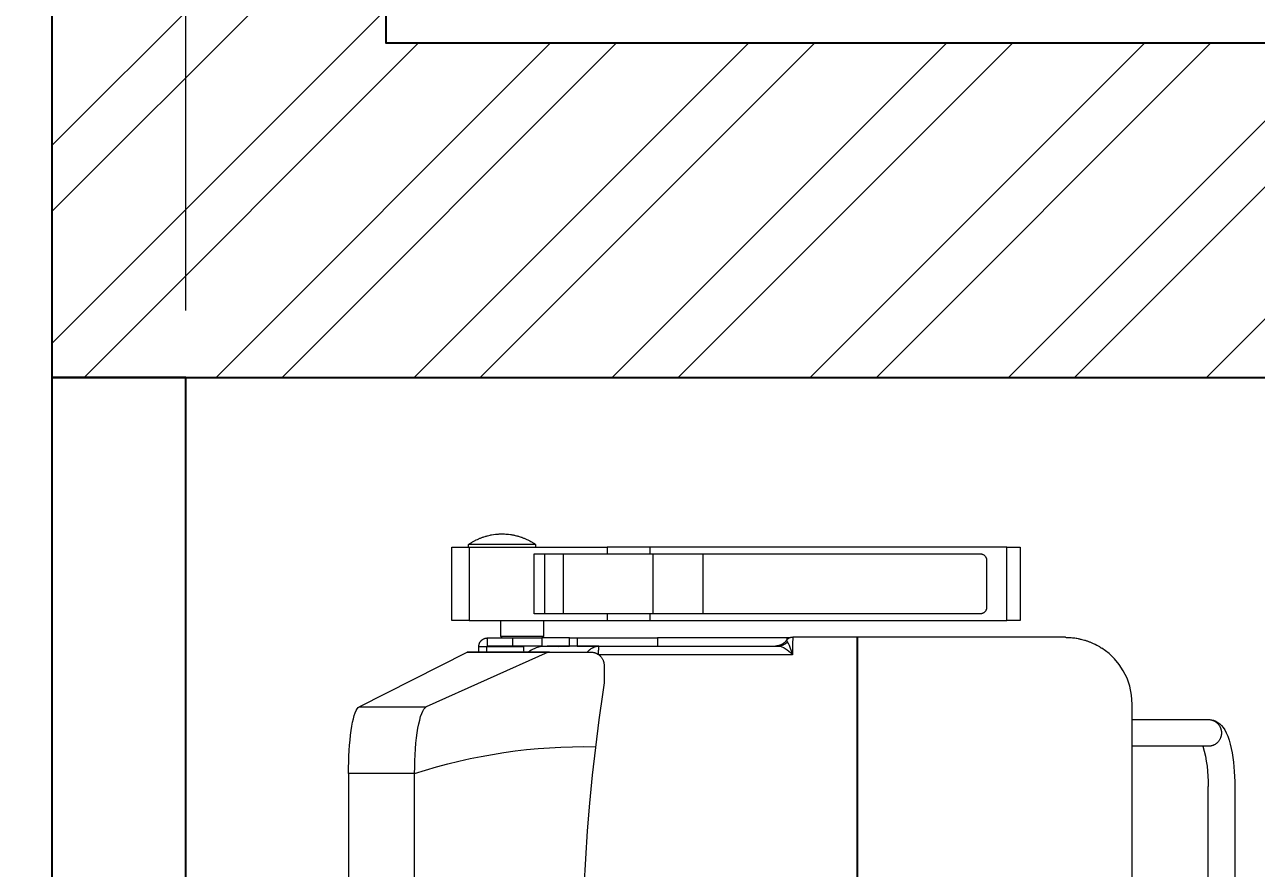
# Model space of a CAD drawing. Header units: millimetres. Extents: x 1319238 to 1329833, y 35232 to 45823.
# Drawn here: x 1324663 to 1325584, y 44561 to 45192 of the extents above; entities that cross this region are included whole.
import ezdxf

# ---------------------------------------------------------------- set-up
doc = ezdxf.new("R2010")
doc.units = ezdxf.units.MM
doc.header["$LTSCALE"] = 40
doc.linetypes.add('CONTINOUS', pattern=[0])
doc.linetypes.add('HIDDEN', pattern=[9.524999999999999, 6.349999999999999, -3.174999999999999])
doc.layers.add('A-CARPET AREA', color=3, linetype='CONTINOUS', lineweight=0, true_color=0x0aff0a)
doc.layers.add('A-WALL', color=1, linetype='Continuous')
for name, color, linetype, lineweight in [('LENS-FURNITURE', 13, 'Continuous', 9), ('LENS-PARTITION', 21, 'Continuous', 25), ('LN-HATCH', 251, 'Continuous', 0)]:
    doc.layers.add(name, color=color, linetype=linetype, lineweight=lineweight)
doc.styles.get("Standard").update_dxf_attribs({"font": 'Gill Sans MT Condensed Regular.ttf', "height": 100})
doc.dimstyles.new('100MM', dxfattribs={"dimtxt": 100, "dimasz": 50, "dimexe": 50, "dimexo": 50, "dimtad": 1, "dimdec": 0, "dimtxsty": 'Standard', "dimblk": 'OBLIQUE', "dimcen": 2.5, "dimdle": 50, "dimclrd": 256, "dimclre": 256, "dimclrt": 1, "dimadec": 0, "dimazin": 0, "dimtfac": 1, "dimtdec": 0, "dimtmove": 0, "dimatfit": 3, "dimfxl": 50, "dimlwd": -1, "dimlwe": -1, "dimarcsym": 0})

# ---------------------------------------------------------------- blocks, each defined once
blk = doc.blocks.new('A$Cdd6ceb42')
at = {"layer": 'LN-HATCH'}
h = blk.add_hatch(dxfattribs=at)
h.set_pattern_fill('ANSI32', color=256, scale=11, angle=180)
h.set_pattern_definition([(225, (-1439691.426337405, -47000.37627835392), (74.08711299882052, -74.08711299882054), []), (225, (-1439740.817767405, -47000.37627835392), (74.08711299882052, -74.08711299882054), [])])
h.paths.add_polyline_path([(0, -8920), (0, 0), (-3450, 0), (-3450, -250), (-240, -250), (-240, -8920)])
h.paths.add_polyline_path([(-3730, 0), (-4900, 0), (-4900, 645), (-10565, 645), (-10565, -385), (-10295, -385), (-10295, 395), (-5150, 395), (-5150, -250), (-3730, -250)])
h.paths.add_polyline_path([(-10295, -1255), (-10565, -1255), (-10565, -385), (-10295, -385)])
h.paths.add_polyline_path([(-10295, -2805), (-10295, -3550), (-9390.000000000233, -3550), (-9390, -7060), (-9030, -7060), (-9030, -8980), (-9169.11807982321, -8980), (-9169.118079822976, -7309.999999999992), (-9640, -7310), (-9640, -3800), (-10565, -3800), (-10565, -2805)])
h.paths.add_polyline_path([(-9039.118381822247, -9389.020604753532), (-9169.11807982321, -9389.020604753532), (-9169.11807982321, -9233.956300163161), (-9039.118381822247, -9233.956300163161)])
h.paths.add_polyline_path([(-250, -9160), (0, -9160), (0, -9450), (-250, -9450)])
at = {"layer": 'A-WALL'}
blk.add_lwpolyline([(-3730, 0), (-4900, 0), (-4900, 645), (-10565, 645), (-10565, -385), (-10295, -385), (-10295, 395), (-5150, 395), (-5150, -250), (-3730, -250)], close=True, dxfattribs=at)
blk = doc.blocks.new('CHAIR UNIT')
at = {"layer": 'Defpoints', "linetype": 'HIDDEN'}
blk.add_line((-249.0004958324135, -2.91038e-11), (249.0004958324135, -2.91038e-11), dxfattribs=at)
at = {"layer": 'LENS-FURNITURE'}
for points in [[(-147.1943452823907, 331.1256455461553), (-147.1943452823907, 380.5769559177861), (-151.5496397707611, 380.5495641275193), (-155.868411893025, 380.4491275675246), (-160.1324005834758, 380.2847768315114), (-164.2868219334632, 380.0565119194216), (-168.3225455321371, 379.7643328331469), (-172.1939183576032, 379.417370168172), (-175.8644182831049, 379.0064933290123), (-179.324914181605, 378.5499635048618), (-182.5480148121714, 378.0386501038447), (-185.4880669172853, 377.4725531241856), (-188.1450704988092, 376.8790643542597), (-190.491633602418, 376.2399226048728), (-192.5003649890422, 375.56425846598), (-194.1712641799822, 374.8612025405455), (-195.4860701132566, 374.1398854184954), (-196.4265212463215, 373.4003071072802), (-197.001748945564, 372.6515981986886), (-197.001748945564, 322.3967953379324)], [(-147.1943452823907, 380.5769559177861), (147.2308676522225, 380.5769559177861)], [(147.2308676522225, 331.1256455461553), (-147.1943452823907, 331.1256455461553)], [(-237.7881233915687, 231.2460509821831), (-197.001748945564, 322.3967953379324)], [(-261.5002822503448, 290.2023122571991), (-261.5002822503448, 303.1951510048821), (-316.4938646722585, 303.1951510048821), (-316.4938646722585, 290.2023122571991), (-261.5002822503448, 290.2023122571991), (-261.5002822503448, 187.0174417796661)], [(-316.4938646722585, 290.6953644652968), (-318.4934651684016, 290.6953644652968), (-318.7856443449855, 290.2753570306231), (-319.0686928685754, 289.8553495922243), (-319.3426107419655, 289.435342155688), (-319.8904467262328, 288.5770660897542), (-320.1461032964289, 288.1387974603276), (-320.4108905177563, 287.700528830901), (-320.9039425933734, 286.8239915720769), (-321.1504689883441, 286.3765923452738), (-321.3878642562777, 285.9291931203334), (-321.6161293489859, 285.4817938935303), (-321.8443942032755, 285.0252640693507), (-322.2826628480107, 284.1122044266085), (-322.492666637525, 283.6465440087486), (-322.702670189552, 283.1900141845981), (-322.9035435663536, 282.7243537649047), (-323.0952860536054, 282.2495627496973), (-323.2870283024386, 281.7839023318665), (-323.4696403760463, 281.3091113166592), (-323.816602983512, 280.3595292862446), (-323.9900844059885, 279.8756076736609), (-324.1453045271337, 279.4008166584536), (-324.4557447666303, 278.4329734332859), (-324.6018342357129, 277.9490518225648), (-324.7387932911515, 277.4559996144672), (-324.8757523465902, 276.9720780018833), (-325.0035805124789, 276.4790257937857), (-325.2409762572497, 275.4929213775904), (-325.4601104594767, 274.5068169613951), (-325.5514162583277, 274.0046341559209), (-325.6518529467285, 273.5115819478233), (-325.8983791042119, 272.0050335332635), (-326.0901215914637, 270.4984851205372), (-326.1449052607641, 269.9963023150631), (-326.1905582789332, 269.4941195114516), (-326.2270804084837, 268.9828061086009), (-326.2636030139402, 268.4806233049894), (-326.2909947298467, 267.9693099040014), (-326.3183864448219, 267.4671270985273), (-326.3366477480158, 266.9649442930531), (-326.3457781616598, 266.453630892036), (-326.3549090512097, 265.951448086591), (-326.3549090512097, 265.4401346855739), (-326.3457781616598, 264.9288212845859), (-326.3366477480158, 264.4266384791117), (-326.3183864448219, 263.9153250781237), (-326.2636030139402, 262.9109594709007), (-326.2270804084837, 262.3996460699127), (-326.1905582789332, 261.8974632644385), (-326.1449052607641, 261.3952804589644), (-326.0901215914637, 260.8839670579764), (-325.8983791042119, 259.3774186433875), (-325.8162034796551, 258.8752358379133), (-325.7340283319354, 258.3821836316783), (-325.6518529467285, 257.8800008262042), (-325.5514162583277, 257.3778180225927), (-325.4601104594767, 256.8847658126324), (-325.3505431190133, 256.3825830090209), (-325.2409762572497, 255.8895307990606), (-325.0035805124789, 254.9034263828653), (-324.8757523465902, 254.4195047721441), (-324.7387932911515, 253.9264525640465), (-324.6018342357129, 253.4425309514627), (-324.4557447666303, 252.9586093388789), (-323.9900844059885, 251.5068445048528), (-323.816602983512, 251.0320534896455), (-323.6431217994541, 250.5481318770617), (-323.4696403760463, 250.0824714592309), (-323.2870283024386, 249.6076804421609), (-323.0952860536054, 249.1328894269536), (-322.9035435663536, 248.6672290072602), (-322.702670189552, 248.2015685894294), (-322.492666637525, 247.7359081697359), (-322.2826628480107, 247.279378347419), (-321.8443942032755, 246.3663187028142), (-321.6161293489859, 245.9097888804972), (-321.3878642562777, 245.4623896555568), (-321.1504689883441, 245.0149904287536), (-320.6574166752398, 244.1201919770101), (-320.4108905177563, 243.6819233475835), (-320.1461032964289, 243.2436547163234), (-319.8904467262328, 242.8145166842733), (-319.3426107419655, 241.9562406183104), (-319.0686928685754, 241.5362331817742), (-318.7856443449855, 241.1070951478905), (-318.4934651684016, 240.6962183068681), (-316.4938646722585, 240.6962183068681)], [(-318.4934651684016, 240.6962183068681), (-318.4934651684016, 290.6953644652968)], [(-316.4938646722585, 290.2023122571991), (-316.4938646722585, 187.0174417796661)], [(-237.9707354661077, 230.1686405996734), (-237.9707354661077, 230.4151667065162), (-237.9707354661077, 290.9418905702769), (-237.9707354661077, 291.0423271302425), (-237.9616045765579, 291.1427636920707), (-237.943343273364, 291.2432002520654), (-237.9250824470073, 291.3345062183798), (-237.8976904936135, 291.4258121809981), (-237.8611681256443, 291.5262487428263), (-237.8246457595378, 291.6175547091407), (-237.7881233915687, 291.699730076245)], [(-237.9707354661077, 277.1729511237063), (-241.9973281733692, 277.1729511237063), (-241.9973281733692, 283.0804470272269), (-242.1890708990395, 283.0804470272269), (-242.572555873543, 283.0621858343365), (-242.7642983607948, 283.0439246414462), (-242.9560410864651, 283.016532853042), (-243.1386529225856, 282.9891410627752), (-243.3303954098374, 282.9526186751318), (-243.5130072459578, 282.9160962912137), (-243.7047497322783, 282.8704433080275), (-244.0699736420065, 282.7608761506854), (-244.2434548269957, 282.6969619765005), (-244.4260669015348, 282.6239172049099), (-244.7730295080692, 282.4778276617871), (-244.946510931477, 282.3956522928201), (-245.1199921155348, 282.304346330231), (-245.2843428868801, 282.2130403639167), (-245.6130444295705, 282.0121672420937), (-245.7682645497844, 281.9026000847225), (-245.9234849084169, 281.7839023318665), (-246.0695743765682, 281.6743351744953), (-246.2247944967821, 281.5465068224002), (-246.3617535531521, 281.4186784740014), (-246.5078430213034, 281.2908501237689), (-246.6448018383235, 281.1630217716447), (-246.7726300042123, 281.0169322285219), (-246.9004586469382, 280.8799732846091), (-247.028286812827, 280.7338837396237), (-247.1469848044216, 280.5877941964718), (-247.3661190066486, 280.2773539173068), (-247.4756861086935, 280.1130031812645), (-247.5761225586757, 279.9577830407361), (-247.6765592470765, 279.7843017092091), (-247.7678650459274, 279.6199509731668), (-247.9322160556912, 279.2729883082211), (-248.0783055238426, 278.9260256413836), (-248.2061336897313, 278.5608017835184), (-248.2609175983816, 278.3781898564775), (-248.3065706174821, 278.1955779275449), (-248.3522233972326, 278.0038354012358), (-248.3887457642704, 277.8212234723032), (-248.416137480177, 277.6294809478859), (-248.4435294345021, 277.4468690189533), (-248.4709211494774, 277.2551264926442), (-248.48005180154, 277.0633839663351), (-248.4983128663152, 276.871641440026), (-248.4983128663152, 276.6798989156086)], [(-242.4995111394673, 257.6517359141144), (-242.4995111394673, 276.6798989156086), (-248.4983128663152, 276.6798989156086), (-248.4983128663152, 257.6517359141144)], [(-242.4995111394673, 249.288109567482), (-242.462988534011, 249.4341991106048), (-242.353421671316, 249.5528968653525), (-242.1890708990395, 249.6076804421609), (-241.9973281733692, 249.6076804421609), (-241.9973281733692, 277.1729511237063), (-242.0521118436009, 277.1729511237063), (-242.0977648627013, 277.1638205281925), (-242.1525482935831, 277.1455593353021), (-242.2438543308526, 277.1090369495214), (-242.289507349953, 277.0816451610881), (-242.3351603681222, 277.0451227734447), (-242.3716824967414, 277.008600387664), (-242.3990746894851, 276.9720780018833), (-242.4538581203669, 276.8807720374316), (-242.4721194235608, 276.8351190561079), (-242.4903804883361, 276.7803354774369), (-242.4995111394673, 276.7346824961423), (-242.4995111394673, 276.6798989156086)], [(-237.9707354661077, 283.0804470272269), (-241.9973281733692, 283.0804470272269)], [(-248.4983128663152, 265.6957913879305), (-249.5026785582304, 266.6910264015314), (-261.5002822503448, 266.6910264015314)], [(-249.5026785582304, 234.6974164407293), (-249.5026785582304, 266.6910264015314)], [(-241.9973281733692, 249.6076804421609), (-240.6551305251196, 249.5711580582429), (-239.31293287687, 249.5528968653525), (-237.9707354661077, 249.5255050731939)], [(-266.4947185218334, 187.0174417796661), (-266.4947185218334, 241.6549309346592), (-311.4994284007698, 241.6549309346592), (-311.4994284007698, 187.0174417796661)], [(-237.9707354661077, 201.772485642432), (-238.1807390172034, 201.6081349064188), (-238.3724815044552, 201.4529147677531), (-238.5733546428383, 201.2885640317108), (-238.76509713009, 201.1150827001547), (-238.9477092046291, 200.9416013667651), (-239.1394516918808, 200.7681200333463), (-239.31293287687, 200.5855081044138), (-239.4864142984152, 200.3937655781338), (-239.6598954834044, 200.2111536492011), (-239.8333769068122, 200.0102805273782), (-239.9885972645134, 199.8185380029317), (-240.1529477983713, 199.6176648811088), (-240.3081679176539, 199.407661163772), (-240.4542576242238, 199.2067880419781), (-240.6003470933065, 198.996784320916), (-240.8742649666965, 198.5585156933521), (-241.1299215368927, 198.1202470620628), (-241.2486192891374, 197.8919821518357), (-241.3581866286695, 197.6637172416085), (-241.4677534922958, 197.4263217321422), (-241.5773208327591, 197.1980568219151), (-241.6777575202286, 196.9606613143114), (-241.7690633200109, 196.7232658067369), (-241.8512387052178, 196.4858702991041), (-241.942544741556, 196.239344194124), (-242.015589476563, 196.0019486865494), (-242.0886342106387, 195.7554225834319), (-242.1525482935831, 195.5088964784518), (-242.2164626149461, 195.2532397779286), (-242.2712460467592, 195.0067136729485), (-242.3168990649283, 194.760187569831), (-242.3625520840287, 194.5045308674744), (-242.4355968181044, 193.9932174664864), (-242.462988534011, 193.7466913633689), (-242.4995111394673, 193.2353779623809), (-242.4995111394673, 232.0769352578791), (-242.1708095967769, 236.1035282934608), (-241.1573134902865, 240.1301213272091), (-239.5046756025404, 243.8280128888727), (-237.9707354661077, 246.0376172307296)], [(-266.4947185218334, 233.8208791819052), (-311.4994284007698, 233.8208791819052)], [(-261.5002822503448, 234.6974164407293), (-249.5026785582304, 234.6974164407293), (-248.4983128663152, 235.6926514524384)], [(-248.4983128663152, 215.3679437555839), (-248.4983128663152, 209.633929185482), (-242.4995111394673, 209.633929185482), (-242.4995111394673, 215.3679437555839), (-248.4983128663152, 215.3679437555839), (-248.4983128663152, 235.9391775574186)], [(-242.4995111394673, 235.9391775574186), (-242.4995111394673, 215.3679437555839)], [(-242.4995111394673, 222.6085067421372), (-242.4355968181044, 222.9919917910302), (-242.3990746894851, 223.0924283528584), (-242.389943799004, 223.1198201431543), (-242.3808133862912, 223.1380813360447), (-242.2073319638148, 223.3663462462719), (-241.9973281733692, 223.612872351252)], [(-266.4947185218334, 219.8419360179978), (-311.4994284007698, 219.8419360179978)], [(-248.4983128663152, 209.633929185482), (-248.4983128663152, 149.3902538124821)], [(-242.4995111394673, 209.633929185482), (-242.4995111394673, 149.3902538124821)], [(-214.8703261986375, 189.364005069161), (-208.0771623300389, 190.3592400808702), (-187.3689696602523, 193.2901615410519), (-166.6242546243593, 195.919773319445), (-145.8430172204971, 198.2389448168105), (-125.0252572111785, 200.2476760368445), (-104.1709748348221, 201.9459669739881), (-83.30756180733442, 203.3429482312058), (-62.41675754077732, 204.4203586137155), (-41.51682190690189, 205.1964593107113), (-20.59862544760108, 205.652989134891), (0.3195710116997361, 205.8082092735567), (21.22863681986928, 205.6438585375145), (42.14683327917009, 205.178198117821), (63.04676843620836, 204.3929668253113), (83.93757317960262, 203.3064258454251), (104.8009862070903, 201.9094445900701), (125.6461376938969, 200.1928924563108), (146.4638977032155, 198.1750306425965), (167.2451351061463, 195.846728546021), (187.9898503813892, 193.2171167694905), (208.6980430502444, 190.2679341164184), (214.9342405218631, 189.364005069161)], [(-237.9707354661077, 199.4624447406095), (-237.9707354661077, 199.3620081787521), (-237.9707354661077, 199.1154820756346), (-237.9524741638452, 198.6406910604273), (-237.9250824470073, 198.3941649573098), (-237.870298538357, 197.9193739402399), (-237.8337764106691, 197.6819784344989), (-237.7424703733995, 197.2071874174289), (-237.6876867031679, 196.969791911717), (-237.6237726202234, 196.7323964022216), (-237.5598585372791, 196.5041314919945), (-237.4868138032034, 196.2758665799047), (-237.4046381786466, 196.0384710723301), (-237.3224630318582, 195.8193367576168), (-237.2402876457199, 195.5910718473896), (-237.1398509573191, 195.3719375308137), (-237.0394142689183, 195.1436726205866), (-236.9389778189361, 194.9336689013871), (-236.8294107168913, 194.7145345885365), (-236.4733174592256, 194.0845234328299), (-236.336358403787, 193.8836503110069), (-236.2085299994796, 193.682777189184), (-236.062440530397, 193.4819040654984), (-235.770261593163, 193.0984190147719), (-235.4598211143166, 192.7331951569067), (-235.29547058139, 192.5505832279741), (-235.1311198100447, 192.3771018964471), (-234.957638386637, 192.2036205630283), (-234.7841572025791, 192.0392698269861), (-234.6015451289714, 191.8749190909439), (-234.2363212183118, 191.5644788117788), (-233.8528362438083, 191.2722997255041), (-233.4510899670422, 190.9983818321198), (-233.2502168286592, 190.8705534818582), (-233.0402132775635, 190.7427251316257), (-232.6202059350908, 190.5053296240221), (-232.4102019071579, 190.3957624666509), (-231.9719335008413, 190.1948893429944), (-231.7436686465517, 190.1035833803762), (-231.5245339665562, 190.0122774140618), (-231.0680044963956, 189.8479266780196), (-230.8306087525561, 189.7748819083208), (-230.6023438982665, 189.7109677341068), (-230.3649483919144, 189.6561841535731), (-230.1366833001375, 189.601400574902), (-229.8992880322039, 189.5466169980936), (-229.661892526783, 189.5009640130738), (-229.4153663692996, 189.464441627264), (-228.9405753575266, 189.4096580504556), (-228.7031796136871, 189.3913968575652), (-228.4566536955535, 189.3731356646749), (-228.2192584276199, 189.364005069161), (-227.9727320317179, 189.364005069161), (-214.8703261986375, 189.364005069161)], [(-316.4938646722585, 155.188182556798), (-316.4938646722585, 187.0174417796661), (-311.4994284007698, 187.0174417796661), (-311.4994284007698, 155.188182556798)], [(-266.4947185218334, 155.188182556798), (-266.4947185218334, 187.0174417796661), (-261.5002822503448, 187.0174417796661), (-261.5002822503448, 155.188182556798)], [(-235.998526209034, 193.4910346647375), (-236.5372317805886, 193.4910346647375), (-237.0850672870874, 193.5001652602513), (-238.1624777149409, 193.4819040654984), (-238.7103134598583, 193.4727734699845), (-239.2490187939257, 193.4545122770941), (-239.796854538843, 193.4271204868273), (-240.335559871979, 193.3997286984231), (-241.4129700604826, 193.3266839268326), (-241.9608060447499, 193.2810309436754), (-242.4995111394673, 193.2353779623809), (-242.4995111394673, 58.99734895897563), (-242.1799402479082, 56.97035654791398), (-241.2486192891374, 54.76075220605707), (-239.7512015206739, 52.45984190161107), (-237.6968173552305, 50.04936443979386), (-235.998526209034, 48.35107349889586), (-235.998526209034, 193.3905981029093)], [(-316.4938646722585, -111.7995882283139), (-316.4938646722585, 155.188182556798), (-311.4994284007698, 155.188182556798), (-311.4994284007698, -91.80358200351475), (-311.4902977496385, -91.967932739557), (-311.4902977496385, -92.14141407297573), (-311.4720366857946, -92.31489540453185), (-311.4537753826007, -92.479246140545), (-311.4263836666942, -92.65272747396375), (-311.3533389326185, -92.98142894601914), (-311.3076859135181, -93.15491027757525), (-311.262032895349, -93.31013041810365), (-311.1524655558169, -93.63883189015905), (-311.0794208208099, -93.79405203068745), (-311.0155069762841, -93.9492721693241), (-310.9333313517272, -94.10449230798986), (-310.8602866176516, -94.25058185114176), (-310.5863687451929, -94.6888504824019), (-310.4859322952107, -94.82580942817731), (-310.3763651940972, -94.95363777840976), (-310.2667978536338, -95.0905967260478), (-310.1481001004577, -95.21842507630934), (-309.9107045950368, -95.45582058391302), (-309.7828761907294, -95.57451833676896), (-309.6550480248406, -95.68408549414016), (-309.244171096012, -95.98539517779135), (-309.0980816278606, -96.07670114224312), (-308.9519921597093, -96.15887650934746), (-308.7967720385641, -96.24105187828536), (-308.486331560649, -96.38714141957462), (-308.1758913211524, -96.51496977166971), (-308.0115405488759, -96.56975335034076), (-307.6828392446041, -96.66105931482161), (-307.5184884732589, -96.69758170060231), (-307.3450070507825, -96.72497348900652), (-307.1806562785059, -96.75236527927338), (-307.0071750953794, -96.77975706954022), (-306.8428240846842, -96.78888766505408), (-306.6693429006264, -96.79801826243057), (-306.4958614781499, -96.79801826243057), (-271.4982854453847, -96.79801826243057), (-271.3248040229082, -96.79801826243057), (-271.1604532506317, -96.78888766505408), (-270.9869720665738, -96.77975706954022), (-270.8134906440973, -96.75236527927338), (-270.4847891014069, -96.69758170060231), (-270.3113079164177, -96.66105931482161), (-269.9826063737273, -96.56975335034076), (-269.8273862535134, -96.51496977166971), (-269.6630357205868, -96.45105559748481), (-269.5078153628856, -96.38714141957462), (-269.1973748840392, -96.24105187828536), (-269.0512854149565, -96.15887650934746), (-268.8960652947426, -96.07670114224312), (-268.7591064777225, -95.98539517779135), (-268.6130167711526, -95.88495861779666), (-268.3390988977626, -95.68408549414016), (-268.2112707318738, -95.57451833676896), (-268.0834423284978, -95.45582058391302), (-267.8460468221456, -95.21842507630934), (-267.7273490689695, -95.0905967260478), (-267.6177817294374, -94.95363777840976), (-267.5173452794552, -94.82580942817731), (-267.4169088285416, -94.6888504824019), (-267.3164721410722, -94.5427609392791), (-267.2251661028713, -94.3966713961272), (-267.060815570876, -94.10449230798986), (-266.9786401847377, -93.9492721693241), (-266.8508117804304, -93.63883189015905), (-266.7868974590674, -93.4744811541168), (-266.7321140281856, -93.31013041810365), (-266.6864610090852, -93.15491027757525), (-266.6408079899848, -92.98142894601914), (-266.5677632559091, -92.65272747396375), (-266.5403715409338, -92.479246140545), (-266.52211023774, -92.31489540453185), (-266.5038491729647, -91.967932739557), (-266.4947185218334, -91.80358200351475), (-266.4947185218334, 155.188182556798), (-261.5002822503448, 155.188182556798), (-261.5002822503448, -111.7995882283139)], [(-266.4947185218334, 152.7046603233902), (-311.4994284007698, 152.7046603233902)], [(-248.4983128663152, 50.67024499626132), (-248.4983128663152, 52.78854337180383), (-248.4983128663152, 149.3902538124821), (-242.4995111394673, 149.3902538124821), (-242.4995111394673, 61.32565105371759)], [(-266.4947185218334, 115.2692148787901), (-311.4994284007698, 115.2692148787901)], [(-246.5626264531165, 53.09898365283152), (-246.179141478613, 53.39116273910622), (-245.8139175679534, 53.70160301827127), (-245.4669549614191, 54.03030449035577), (-245.1382534187287, 54.37726715716417), (-244.9739026464522, 54.55987908609677), (-244.6634624069556, 54.92510294209933), (-244.517372937873, 55.11684546840843), (-244.3804138824344, 55.30858799282578), (-244.2434548269957, 55.50946111464873), (-244.1064960099757, 55.70120364095783), (-243.9786678440869, 55.91120736015728), (-243.8599700909108, 56.11208048195113), (-243.62257434614, 56.53208791848737), (-243.5130072459578, 56.75122223133803), (-243.4125705566257, 56.96122595240012), (-243.3121341066435, 57.18036026525078), (-243.2208280693739, 57.39949457996408), (-243.0564775364473, 57.85602440414368), (-242.9103880673647, 58.31255422459799), (-242.7825594246387, 58.76908404874848), (-242.7277759937569, 59.00647955451859), (-242.6821229755879, 59.24387506395579), (-242.6364699564874, 59.47213997418294), (-242.5999475894496, 59.70953548364923), (-242.572555873543, 59.94693098939023), (-242.5451641585678, 60.19345709437039), (-242.50864155218, 60.66824810957768), (-242.4995111394673, 60.90564361718134), (-242.4995111394673, 61.14303912478499)], [(-249.0004958314821, -155.7268877471797), (-249.0004958314821, 48.26889812995796), (-248.9913651794195, 48.46064065812971), (-248.9822345282882, 48.6432525870623), (-248.973103877157, 48.83499511150876), (-248.954842813313, 49.01760704041226), (-248.9274508580566, 49.20021896934485), (-248.8909287303686, 49.39196149379132), (-248.8544061239809, 49.57457342272391), (-248.8087531058118, 49.75718535162741), (-248.7631000876427, 49.93066668504616), (-248.7083166558296, 50.11327861397877), (-248.5804882515222, 50.46024127892451), (-248.4343987833709, 50.80720394389937), (-248.3522233972326, 50.98068527728901), (-248.2700480110943, 51.14503601333126), (-248.1787419747561, 51.30938674937351), (-247.9778688363731, 51.61982702853856), (-247.8683017343283, 51.77504716906696), (-247.7587346322835, 51.92113671218976), (-247.6400368800387, 52.07635684899287), (-247.5213391268626, 52.21331579663092), (-247.2656825575977, 52.48723369184881), (-247.1287235012278, 52.62419263762422), (-246.9917644457892, 52.74289039050927), (-246.8548056278378, 52.87071874074172), (-246.7087161596865, 52.98941649548942), (-246.5626264531165, 53.09898365283152), (-246.2704475149512, 52.92550231941277), (-245.4578243102878, 52.29549116556881)], [(-248.4983128663152, 52.78854337180383), (-246.9461116660387, 52.78854337180383)], [(-249.0004958314821, -155.7268877471797), (-248.9913651794195, -156.256462341058), (-248.9822345282882, -156.7951675323129), (-248.973103877157, -157.3247421280539), (-248.954842813313, -157.8634473174461), (-248.9274508580566, -158.4021525068674), (-248.8544061239809, -159.4613016964868), (-248.8178839962929, -160.000006885879), (-248.7083166558296, -161.0591560736648), (-248.6535332240164, -161.5978612649196), (-248.5896189026535, -162.127435858798), (-248.5165741685778, -162.6570104526763), (-248.3522233972326, -163.7161596423247), (-248.2700480110943, -164.2366036388266), (-248.0691748727113, -165.295752828446), (-247.9687384227291, -165.8161968249478), (-247.859171083197, -166.3366408233414), (-247.7404733300209, -166.8662154172198), (-247.6217755768448, -167.3866594137216), (-247.493947410956, -167.8979728165723), (-247.2200295384973, -168.9388608114386), (-246.9278503628448, -169.9614876134437), (-246.7726300042123, -170.4728010144317), (-246.4439286999404, -171.4954278145451), (-246.2704475149512, -172.0067412173957), (-246.0969660924748, -172.5089240210072), (-245.914354018867, -173.0111068264814), (-245.7226115316152, -173.5132896319555), (-245.5308690443635, -174.0063418400532), (-245.3391267955303, -174.5085246455273), (-244.7091154251248, -175.9876812679577), (-244.4899812228978, -176.4716028805414), (-243.8051861822605, -177.9233677182928), (-243.0656079500914, -179.3477407639147), (-242.5542945712805, -180.2790615995764), (-242.289507349953, -180.7447220192698), (-242.015589476563, -181.2103824389632), (-241.741671603173, -181.6669122612802), (-241.1755745550618, -182.5799719077768), (-240.8833953794092, -183.0273711326881)], [(-199.0013494417071, -205.7260339055793), (-199.0470024608075, -205.7260339055793), (-205.8219052646309, -205.2603734877485), (-212.3685427363962, -203.8999146163405), (-218.3308223336935, -201.8363998194691), (-224.0100534074008, -199.0150455166586), (-228.6575268339366, -195.974556897243), (-232.9671685425565, -192.4044936858117), (-236.8568024337292, -188.3779006520635), (-240.8833953794092, -183.0273711326881), (-240.8651343155652, -183.0547629211214), (-240.8576738061384, -183.0615499132545)], [(198.9922192692756, -205.7260339055793), (-199.0013494417071, -205.7260339055793)], [(-187.4967980645597, -205.7077727126889), (-187.4967980645597, -262.7192169455812), (-187.3598392475396, -264.5909892161144), (-186.9215706037357, -266.4536308930256), (-186.2367755640298, -268.1793136222986), (-185.341977449134, -269.7589068065863), (-184.2554363701492, -271.2015410469612), (-182.9862834559753, -272.5163469352119), (-181.5071267522871, -273.7398468590109), (-179.7449217615649, -274.9176938015153), (-177.5992315579206, -276.0772795511293), (-174.9878809954971, -277.2003429131), (-172.0386982373893, -278.2229697169387), (-168.9799483790993, -279.0903763783863), (-165.8298924826085, -279.8208240940876), (-162.5702697243541, -280.4508352498233), (-159.2010796256363, -280.9804098437016), (-155.7223224248737, -281.4278090705047), (-152.1613896004855, -281.783902332827), (-148.5182818667963, -282.0669508217252), (-144.8112595733255, -282.2678239454108), (-141.0677151512354, -282.3865216964332), (-137.497651675716, -282.4230440822139), (137.4976519159972, -282.4230440822139)], [(-177.4987948704511, -272.4159103752463), (-177.2613993640989, -272.4250409707602), (-176.7866083532572, -272.4067797797324), (-176.3118173405528, -272.37025739206), (-176.0744220735505, -272.3428656017932), (-175.837026329711, -272.3063432178751), (-175.5996308233589, -272.2606902347179), (-175.3713659700006, -272.2241678507999), (-175.1339704636484, -272.1693842702662), (-174.9057056093588, -272.1146006915951), (-174.4491759007796, -271.9867723413336), (-174.2209108080715, -271.9137275697722), (-173.9926459537819, -271.8315522008051), (-173.773511512205, -271.7493768337299), (-173.3352428674698, -271.5667649047973), (-173.1161086652428, -271.4663283429691), (-172.4860975332558, -271.1376268708846), (-172.2760937437415, -271.0189291180286), (-171.8743474669754, -270.7632724175346), (-171.4908624924719, -270.4893545241503), (-171.1073772795498, -270.1971754378756), (-170.9247654434293, -270.0419552973472), (-170.7512842584401, -269.8867351586814), (-170.4043214134872, -269.5580336847633), (-170.0756201092153, -269.2110710198176), (-169.9203999890014, -269.0375896882615), (-169.6099597495049, -268.6723658303963), (-169.4638700420037, -268.4806233040872), (-169.3269109856337, -268.2888807796699), (-169.1899524070322, -268.0880076578469), (-169.0621237643063, -267.8962651334004), (-168.9342953599989, -267.6953920097148), (-168.696899854578, -267.2753845732077), (-168.4777656514197, -266.8553771385341), (-168.3773289630189, -266.6362428219581), (-168.2860229257494, -266.4262391027587), (-168.1947173662484, -266.1979741925315), (-168.1034113280475, -265.9788398759556), (-168.0303663555532, -265.7597055631049), (-167.8842768874019, -265.303175740788), (-167.8203625660389, -265.0749108286982), (-167.7655791342258, -264.8375153210945), (-167.7107957024127, -264.6092504108674), (-167.6651426842436, -264.3718549014302), (-167.6194896660745, -264.1435899912031), (-167.5920979501679, -263.9061944817076), (-167.5555753447115, -263.6687989759957), (-167.5007919128984, -262.9566124531848), (-167.5007919128984, -262.7192169455812), (-167.5007919128984, -205.7260339055793)], [(-187.4967980645597, -262.7192169455812), (-187.4785370007157, -263.1940079589258), (-187.4420143952593, -263.6687989759957), (-187.3689696602523, -264.1435899912031), (-187.3324475325644, -264.3718549014302), (-187.2867945134639, -264.6092504108674), (-187.2320106048137, -264.8375153210945), (-187.1772271730005, -265.0749108286982), (-187.1133128516376, -265.303175740788), (-186.9672233834863, -265.7597055631049), (-186.8941786494106, -265.9788398759556), (-186.8028728505596, -266.1979741925315), (-186.7115668132901, -266.4262391027587), (-186.6202607769519, -266.6362428219581), (-186.5198243260383, -266.8553771385341), (-186.3006898853928, -267.2753845732077), (-186.0632943790406, -267.6953920097148), (-185.9354659747332, -267.8962651334004), (-185.8076378088444, -268.0880076578469), (-185.6706787534058, -268.2888807796699), (-185.5245892852544, -268.4806233040872), (-185.3876304682344, -268.6723658303963), (-185.077189989388, -269.0375896882615), (-184.921969869174, -269.2110710198176), (-184.5932683255523, -269.5580336847633), (-184.246305719018, -269.8867351586814), (-183.881082046777, -270.1971754378756), (-183.6984699731693, -270.3432649809983), (-183.5067274859175, -270.4893545241503), (-183.1232422739267, -270.7632724175346), (-182.7214962346479, -271.0189291180286), (-182.5114924442023, -271.1376268708846), (-181.881481074728, -271.4663283429691), (-181.6623468715697, -271.5667649047973), (-181.2240782268345, -271.7493768337299), (-181.0049440246075, -271.8315522008051), (-180.7766791693866, -271.9137275697722), (-180.5484143160283, -271.9867723413336), (-180.0918843690306, -272.1146006915951), (-179.8636192753911, -272.1693842702662), (-179.6262240083888, -272.2241678507999), (-179.3979589156806, -272.2606902347179), (-179.160563647747, -272.3063432178751), (-178.9231681432575, -272.3428656017932), (-178.6857723984867, -272.37025739206), (-178.210981387645, -272.4067797797324), (-177.7361903749406, -272.4250409707602), (-177.4987948704511, -272.4159103752463)], [(167.500791914761, -258.6469709286757), (166.8068664623424, -258.8934970336559), (165.3551019504666, -259.3500268541102), (163.5928964838385, -259.8156872738036), (161.5385125558823, -260.281347693468), (159.2193409297615, -260.7287469184084), (156.6536433845758, -261.1396237575682), (153.8688113987445, -261.504847617296), (150.9104982288554, -261.8152878964611), (147.815225765109, -262.0709445969551), (144.6012560240924, -262.2535565258877), (141.3051106594503, -262.3722542806063), (138.1459243502468, -262.4179072619008), (137.4976519159972, -262.4179072619008), (-137.497651675716, -262.4179072619008)]]:
    blk.add_lwpolyline(points, dxfattribs=at)
for points in [[(-197.001748945564, 372.6515981986886), (-237.7881233915687, 291.699730076245), (-237.7881233915687, 231.2460509821831, 0.1104337528806687), (-237.9707354661077, 230.4151667065162), (-237.9707354661077, 199.4624447406095), (-237.9707354661077, 199.407661163772)], [(-248.9927867855877, 48.27711475553224, -0.0044596891030791), (-235.998526209034, 48.35107349889586), (-236.0259184017778, 48.36020409630146), (-236.4276644401252, 48.4789018491574), (-238.0803023288026, 48.98108465276891), (-240.6825224794447, 49.86675251086126), (-242.8099511414766, 50.72502857679501), (-244.4169364878908, 51.54678225511452), (-245.4578243102878, 52.29549116556881), (-245.2934737764299, 52.45071130606811), (-245.1291230050847, 52.61506204211037), (-244.8186825271696, 52.94376351230312), (-244.5265033505857, 53.29072617727797), (-244.3804138824344, 53.47333810621058), (-244.2434548269957, 53.65595003697672), (-244.1156266611069, 53.83856196590932), (-243.9877982567996, 54.03030449035577), (-243.8691005036235, 54.22204701666487), (-243.6317049982026, 54.62379326028167), (-243.5312685482204, 54.82466638210462), (-243.4217014461756, 55.02553950206493), (-243.3303954098374, 55.23554322312702), (-243.2390893725678, 55.43641634494997), (-243.1477833352983, 55.65555065780063), (-243.0656079500914, 55.86555437697097), (-242.9925632150844, 56.08468869357603), (-242.9195184810087, 56.29469241088372), (-242.7916903151199, 56.73296103844768), (-242.736906407401, 56.96122595240012), (-242.6912536267191, 57.18036026525078), (-242.6456006076187, 57.40862517734058), (-242.6090782415122, 57.62775949019124), (-242.572555873543, 57.85602440414368), (-242.5451641585678, 58.08428931437084), (-242.50864155218, 58.54081913665869), (-242.4995111394673, 58.76908404874848), (-242.4995111394673, 58.99734895897563)]]:
    blk.add_lwpolyline(points, format="xyb", dxfattribs=at)
for points in [[(-248.4983128663152, 235.9391775574186), (-242.4995111394673, 235.9391775574186), (-242.4995111394673, 257.6517359141144), (-248.4983128663152, 257.6517359141144)], [(-261.5002822503448, -111.7995882283139), (-316.4938646722585, -111.7995882283139), (-316.4938646722585, -121.7975913397967), (-261.5002822503448, -121.7975913397967)]]:
    blk.add_lwpolyline(points, close=True, dxfattribs=at)
for centre, radius, start, end in [((247.3437575539574, 203.6344618745788), 414.6255135707222, 162.0922615221591, 181.0762253569658), ((-140.3767430530861, -164.0809483822668), 98.37909659551366, 253.9957013946063, 271.6770160365166)]:
    blk.add_arc(centre, radius, start, end, dxfattribs=at)
blk.add_open_spline([(-147.185214869678, 331.1256455461553), (-173.1104475129396, 331.1268626547826), (-194.7351094987243, 327.3390411077707), (-196.9946135012433, 322.4022024771257)], degree=3, dxfattribs=at)
blk = doc.blocks.new('_Oblique')
at = {"color": 0, "linetype": 'ByBlock', "lineweight": -2}
blk.add_line((-0.5, -0.5), (0.5, 0.5), dxfattribs=at)
blk = doc.blocks.new('*D60')
at = {"layer": 'A-CARPET AREA', "transparency": 16777216}
for p, q in [((1324783.074555542, 44977.76705169861), (1324783.074555542, 45642.52813960553)), ((1327133.074555543, 44977.76705169997), (1327133.074555543, 45642.52813960553)), ((1327183.074555543, 45592.52813960553), (1324733.074555543, 45592.52813960553))]:
    blk.add_line(p, q, dxfattribs=at)
at = {"layer": 'Defpoints', "color": 0, "transparency": 16777216}
for p in [(1324783.074555542, 45592.52813960553), (1324783.074555542, 44927.76705169861), (1327133.074555543, 44927.76705169998)]:
    blk.add_point(p, dxfattribs=at)
at = {"layer": 'A-CARPET AREA', "transparency": 16777216, "xscale": 50, "yscale": 50, "zscale": 50, "rotation": 180}
blk.add_blockref('_Oblique', (1324783.074555542, 45592.52813960553), dxfattribs=at)
at = {"layer": 'A-CARPET AREA', "transparency": 16777216, "xscale": 50, "yscale": 50, "zscale": 50}
blk.add_blockref('_Oblique', (1327133.074555543, 45592.52813960553), dxfattribs=at)
at = {"layer": 'A-CARPET AREA', "color": 1, "transparency": 16777216, "insert": (1325958.074555543, 45644.27959309391), "char_height": 100, "attachment_point": 5}
blk.add_mtext('2350', dxfattribs=at)

msp = doc.modelspace()

# ---------------------------------------------------------------- linework, layer by layer
at = {"layer": 'LENS-PARTITION'}
msp.add_lwpolyline([(1324683.074555544, 43327.76705169961), (1324783.074555544, 43327.76705169961), (1324783.074555542, 44927.76705169998), (1324683.074555543, 44927.76705169998)], close=True, dxfattribs=at)

# ---------------------------------------------------------------- block references
at = {"layer": 'A-CARPET AREA'}
msp.add_blockref('A$Cdd6ceb42', (1329833.074555543, 45177.76705169998), dxfattribs=at)
at = {"layer": 'LENS-FURNITURE', "xscale": -1, "rotation": 90}
msp.add_blockref('CHAIR UNIT', (1325285.469552275, 44484.4014297988), dxfattribs=at)

# ---------------------------------------------------------------- dimensions: what is measured, and where the dimension line sits
at = {"layer": 'A-CARPET AREA'}
dim = msp.add_linear_dim(base=(1324783.074555542, 45592.52813960553), p1=(1327133.074555543, 44927.76705169998), p2=(1324783.074555542, 44927.76705169861), dimstyle='100MM', dxfattribs=at)
dim.commit()
dim.dimension.update_dxf_attribs({"geometry": '*D60', "text_midpoint": (1325958.074555543, 45644.27959309391)})

doc.saveas('drawing.dxf')
